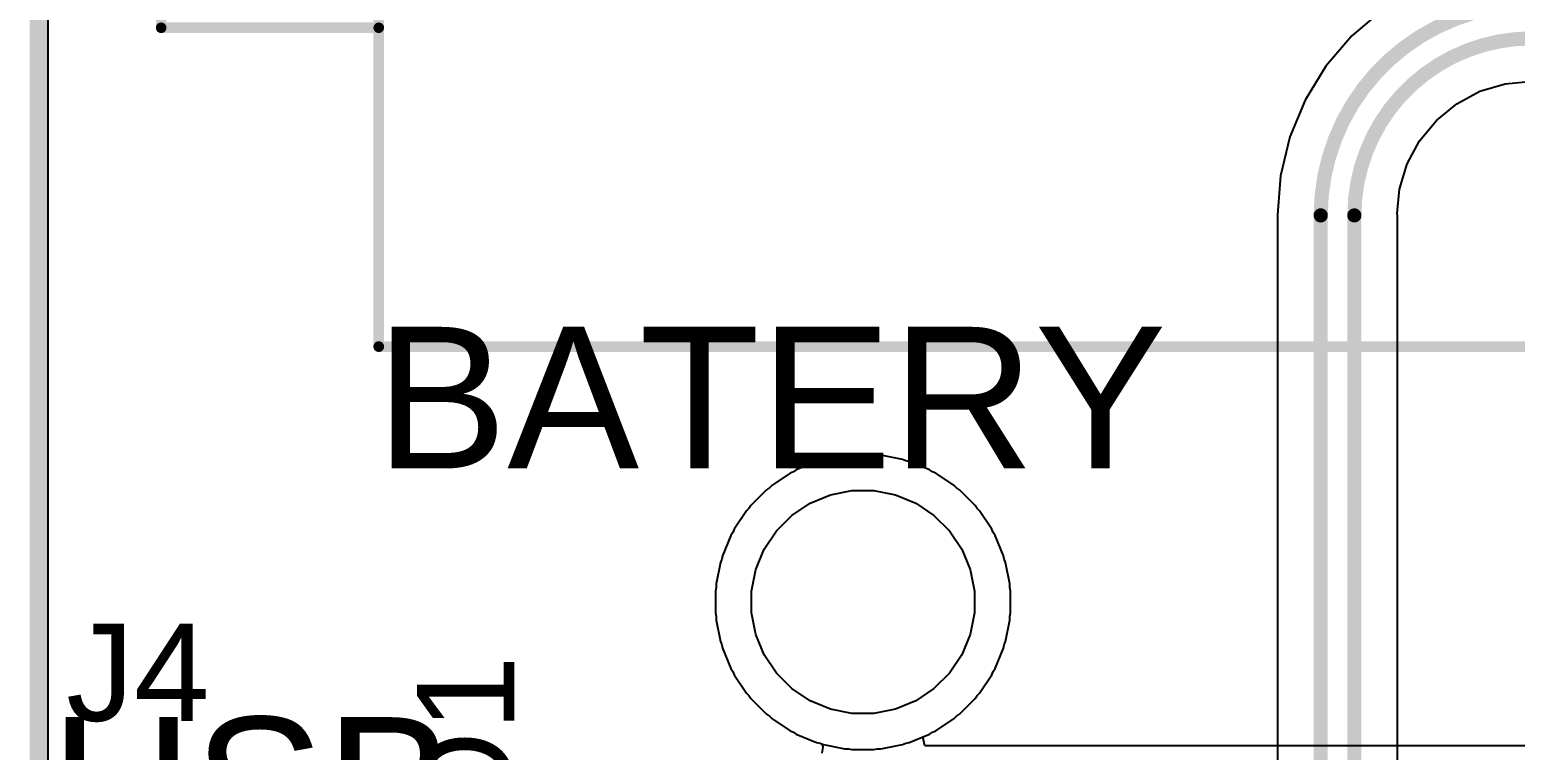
# Model space of a CAD drawing. Header units: millimetres. Extents: x -14 to 145, y 0 to 69.
# Drawn here: x -13.83 to 7.5, y 32.21 to 42.55 of the extents above; entities that cross this region are included whole.
import ezdxf

# ---------------------------------------------------------------- set-up
doc = ezdxf.new("R2010")
doc.units = ezdxf.units.MM
for name, color, linetype in [('BottomLayer', 5, 'Continuous'), ('Mechanical2', 216, 'Continuous'), ('MultiLayer', 9, 'Continuous'), ('TopLayer', 1, 'Continuous'), ('TopOverlay', 2, 'Continuous')]:
    doc.layers.add(name, color=color, linetype=linetype)
doc.styles.add('Arial', font='', dxfattribs={"height": 0.2})
doc.styles.get('Arial').set_extended_font_data('Arial')

# ---------------------------------------------------------------- blocks, each defined once
blk = doc.blocks.new('CR2032_BS_6_1_3')
at = {"layer": 'TopOverlay', "const_width": 0.152}
for points in [[(-11.286, -8.03), (-11.286, -1.937)], [(-14.409, -2.034), (-14.409, -3.454)], [(-14.409, -3.454), (-11.286, -3.454)], [(-11.286, -8.03), (10.967, -8.03)]]:
    blk.add_lwpolyline(points, dxfattribs=at)
at = {"layer": 'TopOverlay'}
for points, const_width in [([(-14.447, -3.454, 1), (-14.371, -3.454, 1)], 0.076), ([(-14.447, -3.454, 1), (-14.371, -3.454, 1)], 0.076), ([(-11.324, -3.454, 1), (-11.248, -3.454, 1)], 0.076), ([(-11.324, -8.03, 1), (-11.247, -8.03, 1)], 0.0762), ([(-11.324, -8.03, 1), (-11.247, -8.03, 1)], 0.0762)]:
    blk.add_lwpolyline(points, format="xyb", close=True, dxfattribs=dict(at, const_width=const_width))

msp = doc.modelspace()

# ---------------------------------------------------------------- linework, layer by layer
at = {"layer": 'BottomLayer'}
for p, q in [((-13.563, 13.837), (-13.563, 54.829)), ((-2.531, 36.351), (-2.823, 36.23)), ((-2.481, 36.36), (-2.531, 36.351)), ((-2.434, 36.38), (-2.481, 36.36)), ((-2.125, 36.441), (-2.434, 36.38)), ((-2.074, 36.441), (-2.125, 36.441)), ((-2.024, 36.451), (-2.074, 36.441)), ((-1.709, 36.451), (-2.024, 36.451)), ((-1.659, 36.441), (-1.709, 36.451)), ((-1.608, 36.441), (-1.659, 36.441)), ((-1.299, 36.38), (-1.608, 36.441)), ((-1.252, 36.36), (-1.299, 36.38)), ((-1.202, 36.351), (-1.252, 36.36)), ((-0.91, 36.23), (-1.202, 36.351)), ((-2.912, 36.182), (-3.174, 36.007)), ((-2.865, 36.202), (-2.912, 36.182)), ((-2.823, 36.23), (-2.865, 36.202)), ((-0.868, 36.202), (-0.91, 36.23)), ((-0.821, 36.182), (-0.868, 36.202)), ((-0.559, 36.007), (-0.821, 36.182)), ((-3.253, 35.943), (-3.476, 35.72)), ((-3.21, 35.971), (-3.253, 35.943)), ((-3.174, 36.007), (-3.21, 35.971)), ((-0.523, 35.971), (-0.559, 36.007)), ((-0.48, 35.943), (-0.523, 35.971)), ((-0.257, 35.72), (-0.48, 35.943)), ((-3.54, 35.641), (-3.715, 35.379)), ((-3.504, 35.677), (-3.54, 35.641)), ((-3.476, 35.72), (-3.504, 35.677)), ((-0.229, 35.677), (-0.257, 35.72)), ((-0.193, 35.641), (-0.229, 35.677)), ((-0.018, 35.379), (-0.193, 35.641)), ((-3.763, 35.29), (-3.884, 34.998)), ((-3.735, 35.332), (-3.763, 35.29)), ((-3.715, 35.379), (-3.735, 35.332)), ((0.002, 35.332), (-0.018, 35.379)), ((0.03, 35.29), (0.002, 35.332)), ((0.151, 34.998), (0.03, 35.29)), ((-3.884, 34.998), (-3.894, 34.948)), ((0.16, 34.948), (0.151, 34.998)), ((-3.913, 34.901), (-3.975, 34.592)), ((-3.894, 34.948), (-3.913, 34.901)), ((0.18, 34.901), (0.16, 34.948)), ((0.241, 34.592), (0.18, 34.901)), ((-3.975, 34.592), (-3.975, 34.541)), ((0.241, 34.541), (0.241, 34.592)), ((-3.975, 34.541), (-3.984, 34.491)), ((-3.984, 34.491), (-3.984, 34.176)), ((0.251, 34.491), (0.241, 34.541)), ((0.251, 34.176), (0.251, 34.491)), ((-3.984, 34.176), (-3.975, 34.126)), ((-3.975, 34.126), (-3.975, 34.075)), ((0.241, 34.126), (0.251, 34.176)), ((0.241, 34.075), (0.241, 34.126)), ((-3.975, 34.075), (-3.913, 33.766)), ((0.18, 33.766), (0.241, 34.075)), ((-3.913, 33.766), (-3.894, 33.719)), ((-3.894, 33.719), (-3.884, 33.669)), ((0.151, 33.669), (0.16, 33.719)), ((0.16, 33.719), (0.18, 33.766)), ((-3.884, 33.669), (-3.763, 33.377)), ((0.03, 33.377), (0.151, 33.669)), ((-3.763, 33.377), (-3.735, 33.335)), ((-3.735, 33.335), (-3.715, 33.288)), ((-3.715, 33.288), (-3.54, 33.026)), ((-0.193, 33.026), (-0.018, 33.288)), ((-0.018, 33.288), (0.002, 33.335)), ((0.002, 33.335), (0.03, 33.377)), ((-3.54, 33.026), (-3.504, 32.99)), ((-3.504, 32.99), (-3.476, 32.947)), ((-3.476, 32.947), (-3.253, 32.724)), ((-0.48, 32.724), (-0.257, 32.947)), ((-0.257, 32.947), (-0.229, 32.99)), ((-0.229, 32.99), (-0.193, 33.026)), ((-3.253, 32.724), (-3.21, 32.696)), ((-3.21, 32.696), (-3.174, 32.66)), ((-3.174, 32.66), (-2.912, 32.485)), ((-0.821, 32.485), (-0.559, 32.66)), ((-0.559, 32.66), (-0.523, 32.696)), ((-0.523, 32.696), (-0.48, 32.724)), ((-2.912, 32.485), (-2.865, 32.465)), ((-2.865, 32.465), (-2.823, 32.437)), ((-2.823, 32.437), (-2.531, 32.316)), ((-1.005, 32.398), (-0.91, 32.437)), ((-0.91, 32.437), (-0.868, 32.465)), ((-0.868, 32.465), (-0.821, 32.485)), ((-2.531, 32.316), (-2.481, 32.306)), ((-2.481, 32.306), (-2.45, 32.293)), ((-2.44, 32.252), (-2.455, 32.162)), ((-2.45, 32.293), (-2.44, 32.252)), ((-0.979, 32.271), (-1.005, 32.398)), ((11.538, 32.271), (-0.979, 32.271))]:
    msp.add_line(p, q, dxfattribs=at)
at = {"layer": 'Mechanical2', "const_width": 0.254}
msp.add_lwpolyline([(-13.7, 13.7), (-13.7, 54.967)], dxfattribs=at)
at = {"layer": 'MultiLayer'}
for p, q in [((-2.624, 35.751), (-2.333, 35.872)), ((-2.333, 35.872), (-2.024, 35.933)), ((-2.024, 35.933), (-1.867, 35.933)), ((-1.867, 35.933), (-1.709, 35.933)), ((-1.709, 35.933), (-1.4, 35.872)), ((-1.4, 35.872), (-1.109, 35.751)), ((-2.886, 35.576), (-2.624, 35.751)), ((-1.109, 35.751), (-0.847, 35.576)), ((-3.109, 35.353), (-2.886, 35.576)), ((-0.847, 35.576), (-0.624, 35.353)), ((-3.284, 35.091), (-3.109, 35.353)), ((-0.624, 35.353), (-0.449, 35.091)), ((-3.405, 34.8), (-3.284, 35.091)), ((-0.449, 35.091), (-0.328, 34.8)), ((-3.467, 34.491), (-3.405, 34.8)), ((-0.328, 34.8), (-0.267, 34.491)), ((-3.467, 34.176), (-3.467, 34.491)), ((-0.267, 34.491), (-0.267, 34.176)), ((-3.405, 33.867), (-3.467, 34.176)), ((-0.267, 34.176), (-0.328, 33.867)), ((-3.284, 33.576), (-3.405, 33.867)), ((-0.328, 33.867), (-0.449, 33.576)), ((-3.109, 33.314), (-3.284, 33.576)), ((-0.449, 33.576), (-0.624, 33.314)), ((-2.886, 33.091), (-3.109, 33.314)), ((-0.624, 33.314), (-0.847, 33.091)), ((-2.624, 32.916), (-2.886, 33.091)), ((-0.847, 33.091), (-1.109, 32.916)), ((-2.333, 32.795), (-2.624, 32.916)), ((-1.109, 32.916), (-1.4, 32.795)), ((-2.024, 32.733), (-2.333, 32.795)), ((-1.867, 32.733), (-2.024, 32.733)), ((-1.867, 32.733), (-1.867, 32.733)), ((-1.709, 32.733), (-1.867, 32.733)), ((-1.4, 32.795), (-1.709, 32.733))]:
    msp.add_line(p, q, dxfattribs=at)
at = {"layer": 'TopLayer'}
for p, q in [((-13.563, 19.94), (-13.563, 43.675)), ((5.586, 42.83), (5.151, 42.459)), ((5.151, 42.459), (4.78, 42.024)), ((4.78, 42.024), (4.481, 41.536)), ((7.352, 41.772), (7.699, 41.806)), ((6.657, 41.484), (6.99, 41.663)), ((6.99, 41.663), (7.352, 41.772)), ((4.481, 41.536), (4.262, 41.008)), ((6.365, 41.245), (6.657, 41.484)), ((6.125, 40.953), (6.365, 41.245)), ((4.262, 41.008), (4.129, 40.452)), ((5.947, 40.62), (6.125, 40.953)), ((5.838, 40.258), (5.947, 40.62)), ((4.129, 40.452), (4.085, 39.888)), ((5.803, 39.911), (5.838, 40.258)), ((4.085, 39.888), (4.083, 39.882)), ((4.083, 39.882), (4.083, 27.573)), ((5.809, 39.882), (5.803, 39.911)), ((5.809, 28.708), (5.809, 39.882)), ((-2.531, 36.351), (-2.823, 36.23)), ((-2.481, 36.36), (-2.531, 36.351)), ((-2.434, 36.38), (-2.481, 36.36)), ((-2.125, 36.441), (-2.434, 36.38)), ((-2.074, 36.441), (-2.125, 36.441)), ((-2.024, 36.451), (-2.074, 36.441)), ((-1.709, 36.451), (-2.024, 36.451)), ((-1.659, 36.441), (-1.709, 36.451)), ((-1.608, 36.441), (-1.659, 36.441)), ((-1.299, 36.38), (-1.608, 36.441)), ((-1.252, 36.36), (-1.299, 36.38)), ((-1.202, 36.351), (-1.252, 36.36)), ((-0.91, 36.23), (-1.202, 36.351)), ((-2.912, 36.182), (-3.174, 36.007)), ((-2.865, 36.202), (-2.912, 36.182)), ((-2.823, 36.23), (-2.865, 36.202)), ((-0.868, 36.202), (-0.91, 36.23)), ((-0.821, 36.182), (-0.868, 36.202)), ((-0.559, 36.007), (-0.821, 36.182)), ((-3.253, 35.943), (-3.476, 35.72)), ((-3.21, 35.971), (-3.253, 35.943)), ((-3.174, 36.007), (-3.21, 35.971)), ((-0.523, 35.971), (-0.559, 36.007)), ((-0.48, 35.943), (-0.523, 35.971)), ((-0.257, 35.72), (-0.48, 35.943)), ((-3.54, 35.641), (-3.715, 35.379)), ((-3.504, 35.677), (-3.54, 35.641)), ((-3.476, 35.72), (-3.504, 35.677)), ((-0.229, 35.677), (-0.257, 35.72)), ((-0.193, 35.641), (-0.229, 35.677)), ((-0.018, 35.379), (-0.193, 35.641)), ((-3.763, 35.29), (-3.884, 34.998)), ((-3.735, 35.332), (-3.763, 35.29)), ((-3.715, 35.379), (-3.735, 35.332)), ((0.002, 35.332), (-0.018, 35.379)), ((0.03, 35.29), (0.002, 35.332)), ((0.151, 34.998), (0.03, 35.29)), ((-3.884, 34.998), (-3.894, 34.948)), ((0.16, 34.948), (0.151, 34.998)), ((-3.913, 34.901), (-3.975, 34.592)), ((-3.894, 34.948), (-3.913, 34.901)), ((0.18, 34.901), (0.16, 34.948)), ((0.241, 34.592), (0.18, 34.901)), ((-3.975, 34.592), (-3.975, 34.541)), ((0.241, 34.541), (0.241, 34.592)), ((-3.975, 34.541), (-3.984, 34.491)), ((-3.984, 34.491), (-3.984, 34.176)), ((0.251, 34.491), (0.241, 34.541)), ((0.251, 34.176), (0.251, 34.491)), ((-3.984, 34.176), (-3.975, 34.126)), ((-3.975, 34.126), (-3.975, 34.075)), ((0.241, 34.126), (0.251, 34.176)), ((0.241, 34.075), (0.241, 34.126)), ((-3.975, 34.075), (-3.913, 33.766)), ((0.18, 33.766), (0.241, 34.075)), ((-3.913, 33.766), (-3.894, 33.719)), ((-3.894, 33.719), (-3.884, 33.669)), ((0.151, 33.669), (0.16, 33.719)), ((0.16, 33.719), (0.18, 33.766)), ((-3.884, 33.669), (-3.763, 33.377)), ((0.03, 33.377), (0.151, 33.669)), ((-3.763, 33.377), (-3.735, 33.335)), ((-3.735, 33.335), (-3.715, 33.288)), ((-3.715, 33.288), (-3.54, 33.026)), ((-0.193, 33.026), (-0.018, 33.288)), ((-0.018, 33.288), (0.002, 33.335)), ((0.002, 33.335), (0.03, 33.377)), ((-3.54, 33.026), (-3.504, 32.99)), ((-3.504, 32.99), (-3.476, 32.947)), ((-3.476, 32.947), (-3.253, 32.724)), ((-0.48, 32.724), (-0.257, 32.947)), ((-0.257, 32.947), (-0.229, 32.99)), ((-0.229, 32.99), (-0.193, 33.026)), ((-3.253, 32.724), (-3.21, 32.696)), ((-3.21, 32.696), (-3.174, 32.66)), ((-3.174, 32.66), (-2.912, 32.485)), ((-0.821, 32.485), (-0.559, 32.66)), ((-0.559, 32.66), (-0.523, 32.696)), ((-0.523, 32.696), (-0.48, 32.724)), ((-2.912, 32.485), (-2.865, 32.465)), ((-2.865, 32.465), (-2.823, 32.437)), ((-2.823, 32.437), (-2.531, 32.316)), ((-1.202, 32.316), (-0.91, 32.437)), ((-0.91, 32.437), (-0.868, 32.465)), ((-0.868, 32.465), (-0.821, 32.485)), ((-2.531, 32.316), (-2.481, 32.306)), ((-2.481, 32.306), (-2.434, 32.287)), ((-2.434, 32.287), (-2.125, 32.225)), ((-2.125, 32.225), (-2.074, 32.225)), ((-2.074, 32.225), (-2.024, 32.216)), ((-2.024, 32.216), (-1.709, 32.216)), ((-1.709, 32.216), (-1.659, 32.225)), ((-1.659, 32.225), (-1.608, 32.225)), ((-1.608, 32.225), (-1.299, 32.287)), ((-1.299, 32.287), (-1.252, 32.306)), ((-1.252, 32.306), (-1.202, 32.316))]:
    msp.add_line(p, q, dxfattribs=at)
at = {"layer": 'TopLayer', "const_width": 0.203}
for points in [[(4.705, 39.882, -0.414214), (7.728, 42.905)], [(5.188, 39.882, -0.414214), (7.728, 42.422)]]:
    msp.add_lwpolyline(points, format="xyb", dxfattribs=at)
for points in [[(4.705, 27.512), (4.705, 39.882)], [(5.188, 27.512), (5.188, 39.882)]]:
    msp.add_lwpolyline(points, dxfattribs=at)
at = {"layer": 'TopLayer', "const_width": 0.102}
for points in [[(4.654, 39.882, 1), (4.756, 39.882, 1)], [(4.654, 39.882, 1), (4.756, 39.882, 1)], [(5.137, 39.882, 1), (5.238, 39.882, 1)], [(5.137, 39.882, 1), (5.238, 39.882, 1)]]:
    msp.add_lwpolyline(points, format="xyb", close=True, dxfattribs=at)

# ---------------------------------------------------------------- block references
msp.add_blockref('CR2032_BS_6_1_3', (2.469, 46.029))

# ---------------------------------------------------------------- texts
at = {"layer": 'TopOverlay', "style": 'Arial'}
for s, height, rotation, p in [('BATERY', 2.032, 360, (-8.865, 36.251)), ('D1', 1.397, 90, (-6.871, 31.073)), ('USB', 2.032, 360, (-13.532, 30.649))]:
    msp.add_text(s, height=height, rotation=rotation, dxfattribs=at).set_placement(p)
msp.add_text('J4', height=1.397, dxfattribs=at).set_placement((-13.305, 32.627))

doc.saveas('drawing.dxf')
